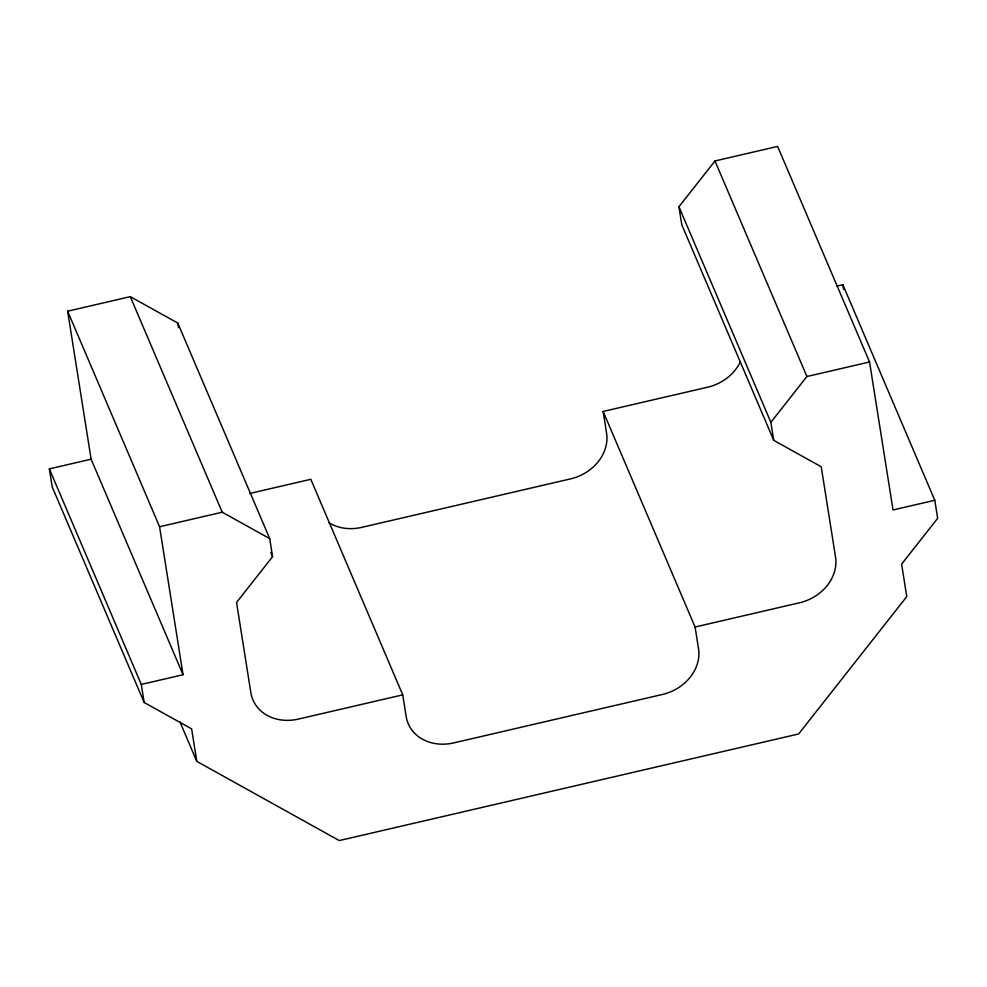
<?xml version="1.0" encoding="UTF-8"?>
<svg xmlns="http://www.w3.org/2000/svg" width="987" height="987" viewBox="0 0 987 987"><rect width="100%" height="100%" fill="white"/><g stroke="black" fill="none" stroke-linecap="round" stroke-linejoin="round"><path stroke-width="1.48" d="M91.112 459.189L49.35 468.874L141.289 684.435L183.051 674.738L91.112 459.189L67.647 311.201L130.284 296.655L177.771 323.057L269.722 538.618L272.585 556.668L236.547 602.452L250.858 692.689A43.144 36.223 -23.1 0 0 298.333 719.091L402.745 694.86L406.175 716.513A43.144 36.223 -23.1 0 0 453.662 742.915L662.487 694.453A43.144 36.223 -23.1 0 0 698.525 648.669L695.082 627.016L603.143 411.456L707.543 387.225A43.144 36.223 -23.1 0 0 740.349 361.884M695.082 627.016L799.495 602.786A43.144 36.223 -23.1 0 0 835.533 556.989L821.221 466.752L773.734 440.35L681.795 224.802L678.933 206.752L714.97 160.967L777.62 146.421L869.559 361.982L893.025 509.971L934.788 500.273L937.65 518.323L901.612 564.108L906.757 596.592L798.643 733.958L339.257 840.579L196.795 761.372L179.856 721.657M773.734 440.35L770.872 422.313L806.91 376.516L869.559 361.982M836.877 286.107L842.849 284.712L934.788 500.273M249.649 493.5L310.806 479.3L402.745 694.86M67.647 311.201L159.586 526.75L222.235 512.216L269.722 538.618M49.35 468.874L52.212 486.924L144.151 702.485L191.638 728.887L196.795 761.372M714.97 160.967L806.91 376.516M678.933 206.752L770.872 422.313M270.771 552.412L272.585 556.668M130.284 296.655L222.235 512.216M842.849 284.712L843.564 289.228M603.143 411.456L606.573 433.108A43.144 36.223 -23.1 0 1 570.535 478.892L361.723 527.366A43.144 36.223 -23.1 0 1 328.992 522.74M177.771 323.057L178.487 327.573M159.586 526.75L183.051 674.738M141.289 684.435L144.151 702.485"/></g></svg>
